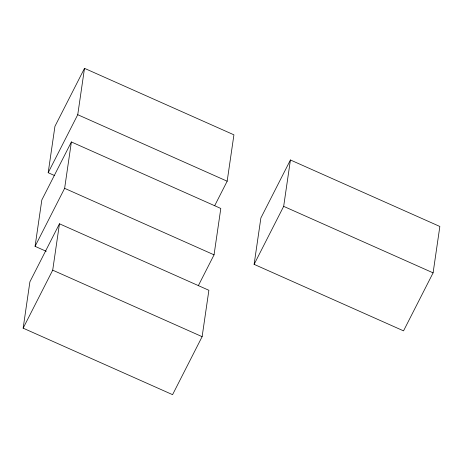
<?xml version="1.0" encoding="UTF-8"?>
<svg xmlns="http://www.w3.org/2000/svg" width="463" height="463" viewBox="0 0 463 463"><rect width="100%" height="100%" fill="white"/><g stroke="black" fill="none" stroke-linecap="round" stroke-linejoin="round"><path stroke-width="0.69" d="M23.15 328.169L29.904 281.793L59.461 223.791L208.882 290.289L202.128 336.665L172.572 394.667L23.15 328.169L52.707 270.166L59.461 223.791M46.259 251.316L35.072 246.339L41.826 199.964L71.383 141.956L220.805 208.46L214.051 254.835L198.286 285.769M54.767 175.639L48.187 172.711L54.941 126.335L84.498 68.333L233.925 134.831L227.165 181.207L214.687 205.699M35.072 246.339L64.629 188.331L71.383 141.956M48.187 172.711L77.743 114.708L84.498 68.333M254.118 264.356L260.872 217.98L290.428 159.978L439.85 226.476L433.096 272.852L403.539 330.86L254.118 264.356L283.669 206.353L290.428 159.978M77.743 114.708L227.165 181.207M283.669 206.353L433.096 272.852M64.629 188.331L214.051 254.835M52.707 270.166L202.128 336.665"/></g></svg>
